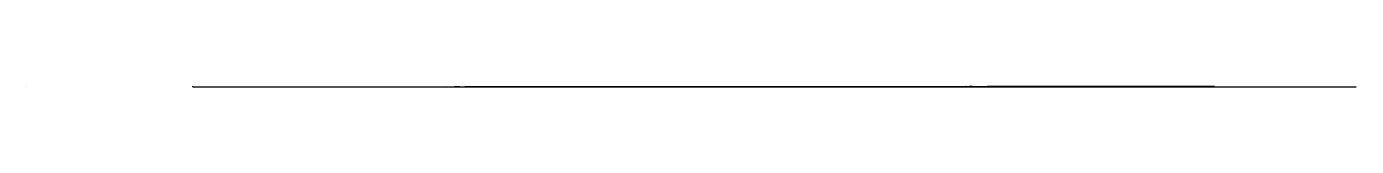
# Model space of a CAD drawing. Header units: metres. Extents: x -1 to 72750024, y 3999 to 4800.
# Drawn here: x 3150003 to 3550024, y 4599 to 4780 of the extents above; entities that cross this region are included whole.
import ezdxf

# ---------------------------------------------------------------- set-up
doc = ezdxf.new("R2010")
doc.units = ezdxf.units.M

msp = doc.modelspace()

# ---------------------------------------------------------------- linework, layer by layer
at = {"color": 7}
for p, q in [((3150003.013, 4780), (3150024.105, 4780)), ((3150003.013, 4780), (3150003.013, 4761.921)), ((3150024.105, 4761.921), (3150003.013, 4761.921)), ((3150006.026, 4773.974), (3150021.092, 4773.974)), ((3150024.105, 4780), (3150024.105, 4761.921)), ((3200000, 4780), (3199998.795, 4780)), ((3200000, 4744), (3199998.795, 4744)), ((3200000, 4708), (3199998.795, 4708)), ((3200000, 4672), (3199998.795, 4672)), ((3200000, 4636), (3199998.795, 4636)), ((3200000, 4600), (3199998.795, 4600)), ((3200000, 4772.8), (3199999.247, 4772.8)), ((3200000, 4765.6), (3199999.247, 4765.6)), ((3200000, 4758.4), (3199999.247, 4758.4)), ((3200000, 4751.2), (3199999.247, 4751.2)), ((3200000, 4736.8), (3199999.247, 4736.8)), ((3200000, 4729.6), (3199999.247, 4729.6)), ((3200000, 4722.4), (3199999.247, 4722.4)), ((3200000, 4715.2), (3199999.247, 4715.2)), ((3200000, 4700.8), (3199999.247, 4700.8)), ((3200000, 4693.6), (3199999.247, 4693.6)), ((3200000, 4686.4), (3199999.247, 4686.4)), ((3200000, 4679.2), (3199999.247, 4679.2)), ((3200000, 4664.8), (3199999.247, 4664.8)), ((3200000, 4657.6), (3199999.247, 4657.6)), ((3200000, 4650.4), (3199999.247, 4650.4)), ((3200000, 4643.2), (3199999.247, 4643.2)), ((3200000, 4628.8), (3199999.247, 4628.8)), ((3200000, 4621.6), (3199999.247, 4621.6)), ((3200000, 4614.4), (3199999.247, 4614.4)), ((3200000, 4607.2), (3199999.247, 4607.2)), ((3200000, 4600), (3200000, 4780)), ((3200000, 4600), (3550000, 4600)), ((3200000, 4600), (3200000, 4598.795)), ((3210000.001, 4600), (3210000.001, 4599.247)), ((3220000.002, 4600), (3220000.002, 4599.247)), ((3230000.003, 4600), (3230000.003, 4599.247)), ((3240000.003, 4600), (3240000.003, 4599.247)), ((3250000.001, 4600), (3250000.001, 4598.795)), ((3259999.998, 4600), (3259999.998, 4599.247)), ((3269999.996, 4600), (3269999.996, 4599.247)), ((3279999.993, 4600), (3279999.993, 4599.247)), ((3289999.991, 4600), (3289999.991, 4599.247)), ((3300000.002, 4600), (3300000.002, 4598.795)), ((3310000.006, 4600), (3310000.006, 4599.247)), ((3320000.01, 4600), (3320000.01, 4599.247)), ((3330000.015, 4600), (3330000.015, 4599.247)), ((3340000.019, 4600), (3340000.019, 4599.247)), ((3349999.996, 4600), (3349999.996, 4598.795)), ((3360000, 4600), (3360000, 4599.247)), ((3370000.005, 4600), (3370000.005, 4599.247)), ((3380000.009, 4600), (3380000.009, 4599.247)), ((3390000.013, 4600), (3390000.013, 4599.247)), ((3400000.004, 4600), (3400000.004, 4598.795)), ((3410000.008, 4600), (3410000.008, 4599.247)), ((3420000.012, 4600), (3420000.012, 4599.247)), ((3430000.003, 4600), (3430000.003, 4599.247)), ((3439999.994, 4600), (3439999.994, 4599.247)), ((3450000.012, 4600), (3450000.012, 4598.795)), ((3460000.002, 4600), (3460000.002, 4599.247)), ((3469999.993, 4600), (3469999.993, 4599.247)), ((3479999.984, 4600), (3479999.984, 4599.247)), ((3489999.975, 4600), (3489999.975, 4599.247)), ((3499999.992, 4600), (3499999.992, 4598.795)), ((3509999.983, 4600), (3509999.983, 4599.247)), ((3519999.974, 4600), (3519999.974, 4599.247)), ((3529999.964, 4600), (3529999.964, 4599.247)), ((3539999.955, 4600), (3539999.955, 4599.247)), ((3550000, 4600), (3550000, 4598.795)), ((3550003.013, 4780), (3550024.105, 4780)), ((3550003.013, 4780), (3550003.013, 4761.921)), ((3550024.105, 4761.921), (3550003.013, 4761.921)), ((3550006.026, 4773.974), (3550021.092, 4773.974)), ((3550024.105, 4780), (3550024.105, 4761.921))]:
    msp.add_line(p, q, dxfattribs=at)
at = {"color": 4}
for p, q in [((3150006.026, 4769.454), (3150021.092, 4769.454)), ((3229192.35, 4604.325), (3230239.699, 4604.573)), ((3230239.699, 4604.573), (3230657.641, 4605.422)), ((3230657.641, 4605.422), (3232482.039, 4605.616)), ((3232482.039, 4605.616), (3232645.949, 4605.401)), ((3232645.949, 4605.401), (3234390.41, 4607.679)), ((3234390.41, 4607.679), (3234725.77, 4607.613)), ((3234725.77, 4607.613), (3234788.488, 4607.259)), ((3234788.488, 4607.259), (3234805.16, 4607.105)), ((3234805.16, 4607.105), (3234925.398, 4607.255)), ((3234925.398, 4607.255), (3235247.5, 4607.862)), ((3235247.5, 4607.862), (3235483.262, 4609.02)), ((3235483.262, 4609.02), (3237623.059, 4608.881)), ((3237623.059, 4608.881), (3238064.301, 4610.626)), ((3238064.301, 4610.626), (3238204.852, 4609.608)), ((3238204.852, 4609.608), (3238229.32, 4609.348)), ((3238229.32, 4609.348), (3238306.488, 4609.815)), ((3238306.488, 4609.815), (3238376.121, 4609.788)), ((3238376.121, 4609.788), (3238460.84, 4610.223)), ((3238460.84, 4610.223), (3238498.969, 4610.863)), ((3238498.969, 4610.863), (3238628.43, 4610.513)), ((3238628.43, 4610.513), (3239079.75, 4611.014)), ((3239079.75, 4611.014), (3239319.891, 4611.423)), ((3239319.891, 4611.423), (3239907.25, 4611.303)), ((3239907.25, 4611.303), (3239977.66, 4610.713)), ((3239977.66, 4610.713), (3240100.609, 4610.505)), ((3240100.609, 4610.505), (3240124.52, 4611.069)), ((3240124.52, 4611.069), (3240198.262, 4610.884)), ((3240198.262, 4610.884), (3240273.422, 4611.123)), ((3240273.422, 4611.123), (3240309.488, 4610.92)), ((3240309.488, 4610.92), (3240334.969, 4610.859)), ((3240334.969, 4610.859), (3240535.57, 4611.032)), ((3240535.57, 4611.032), (3240545.02, 4611.081)), ((3240545.02, 4611.081), (3240611.141, 4612.079)), ((3240611.141, 4612.079), (3240697.32, 4611.361)), ((3240697.32, 4611.361), (3241346.039, 4612.405)), ((3241346.039, 4612.405), (3242113.27, 4612.662)), ((3242113.27, 4612.662), (3243330.59, 4613.237)), ((3243330.59, 4613.237), (3243550.961, 4613.432)), ((3243550.961, 4613.432), (3243675.238, 4613.615)), ((3243675.238, 4613.615), (3243728.781, 4613.548)), ((3243728.781, 4613.548), (3243768.648, 4613.785)), ((3243768.648, 4613.785), (3243913.219, 4613.973)), ((3243913.219, 4613.973), (3243983.211, 4613.918)), ((3243983.211, 4613.918), (3244066.391, 4614.873)), ((3244066.391, 4614.873), (3244111.41, 4613.983)), ((3244111.41, 4613.983), (3244355.648, 4614.89)), ((3244355.648, 4614.89), (3244521.109, 4614.682)), ((3244521.109, 4614.682), (3244666.469, 4614.235)), ((3244666.469, 4614.235), (3245239.328, 4614.803)), ((3245239.328, 4614.803), (3245594.34, 4615.286)), ((3245594.34, 4615.286), (3245917.309, 4616.143)), ((3245917.309, 4616.143), (3247472.41, 4616.687)), ((3247472.41, 4616.687), (3247558.012, 4616.317)), ((3247558.012, 4616.317), (3249544.27, 4617.914)), ((3249544.27, 4617.914), (3249927.672, 4618.14)), ((3249927.672, 4618.14), (3250635.281, 4619.281)), ((3250635.281, 4619.281), (3251167.852, 4620.009)), ((3251167.852, 4620.009), (3251270.629, 4619.358)), ((3251270.629, 4619.358), (3251641.891, 4619.515)), ((3251641.891, 4619.515), (3251738.988, 4619.626)), ((3251738.988, 4619.626), (3251788.102, 4619.891)), ((3251788.102, 4619.891), (3252344.281, 4620.08)), ((3252344.281, 4620.08), (3252490.57, 4620.46)), ((3252490.57, 4620.46), (3252584.32, 4621.144)), ((3252584.32, 4621.144), (3252737.059, 4620.859)), ((3252737.059, 4620.859), (3252744.828, 4620.758)), ((3252744.828, 4620.758), (3252951.34, 4621.336)), ((3252951.34, 4621.336), (3253329.059, 4621.475)), ((3253329.059, 4621.475), (3253531.898, 4620.906)), ((3253531.898, 4620.906), (3253800.07, 4623.027)), ((3253800.07, 4623.027), (3253943.488, 4620.785)), ((3253943.488, 4620.785), (3254271.809, 4622.292)), ((3254271.809, 4622.292), (3254379.289, 4622.408)), ((3254379.289, 4622.408), (3254552.301, 4622.267)), ((3254552.301, 4622.267), (3254577.941, 4622.571)), ((3254577.941, 4622.571), (3254613.172, 4621.938)), ((3254613.172, 4621.938), (3254685.789, 4622.473)), ((3254685.789, 4622.473), (3254716.52, 4622.641)), ((3254716.52, 4622.641), (3254735.27, 4622.624)), ((3254735.27, 4622.624), (3254738.801, 4622.606)), ((3254738.801, 4622.606), (3254741.73, 4621.821)), ((3254741.73, 4621.821), (3255241.98, 4622.506)), ((3255241.98, 4622.506), (3255344.262, 4623.635)), ((3255344.262, 4623.635), (3255777.449, 4623.069)), ((3255777.449, 4623.069), (3255957.969, 4624.155)), ((3255957.969, 4624.155), (3256133.621, 4624.201)), ((3256133.621, 4624.201), (3256387.27, 4623.443)), ((3256387.27, 4623.443), (3256794.871, 4624.688)), ((3256794.871, 4624.688), (3256908.449, 4624.273)), ((3256908.449, 4624.273), (3257313.379, 4623.945)), ((3257313.379, 4623.945), (3257457.719, 4623.994)), ((3257457.719, 4623.994), (3257461.02, 4624.742)), ((3257461.02, 4624.742), (3257656.281, 4624.567)), ((3257656.281, 4624.567), (3257670.59, 4624.056)), ((3257670.59, 4624.056), (3258022.219, 4624.682)), ((3258022.219, 4624.682), (3258141.32, 4625.373)), ((3258141.32, 4625.373), (3258218.672, 4625.046)), ((3258218.672, 4625.046), (3258908.461, 4625.244)), ((3258908.461, 4625.244), (3259283.25, 4625.733)), ((3259283.25, 4625.733), (3259676.02, 4626.113)), ((3259676.02, 4626.113), (3260144.039, 4626.822)), ((3260144.039, 4626.822), (3260706.441, 4627.215)), ((3260706.441, 4627.215), (3260904.77, 4627.037)), ((3260904.77, 4627.037), (3261560.699, 4626.289)), ((3261560.699, 4626.289), (3261569.441, 4628.066)), ((3261569.441, 4628.066), (3262023.941, 4627.481)), ((3262023.941, 4627.481), (3263943.211, 4628.855)), ((3263943.211, 4628.855), (3264304.051, 4629.86)), ((3264304.051, 4629.86), (3264319.27, 4629.823)), ((3264319.27, 4629.823), (3264732.781, 4630.074)), ((3264732.781, 4630.074), (3264820.621, 4630.221)), ((3264820.621, 4630.221), (3265246.078, 4629.796)), ((3265246.078, 4629.796), (3265855.18, 4631.007)), ((3265855.18, 4631.007), (3266035.594, 4628.721)), ((3266035.594, 4628.721), (3266279.969, 4631.876)), ((3266279.969, 4631.876), (3266322.5, 4629.213)), ((3266322.5, 4629.213), (3266517.859, 4631.291)), ((3266517.859, 4631.291), (3266705.063, 4631.384)), ((3266705.063, 4631.384), (3266788.023, 4631.85)), ((3266788.023, 4631.85), (3267382.391, 4631.67)), ((3267382.391, 4631.67), (3267705.406, 4630.94)), ((3267705.406, 4630.94), (3267775.57, 4632.194)), ((3267775.57, 4632.194), (3268138.211, 4632.248)), ((3268138.211, 4632.248), (3268466.328, 4632.574)), ((3268466.328, 4632.574), (3269033.656, 4632.746)), ((3269033.656, 4632.746), (3269215.844, 4633.071)), ((3269215.844, 4633.071), (3269303.75, 4633.424)), ((3269303.75, 4633.424), (3269597.047, 4633.705)), ((3269597.047, 4633.705), (3269602.273, 4634.977)), ((3269602.273, 4634.977), (3269678.07, 4633.455)), ((3269678.07, 4633.455), (3271334.688, 4634.97)), ((3271334.688, 4634.97), (3272744.297, 4636.894)), ((3272744.297, 4636.894), (3273449.289, 4636.392)), ((3273449.289, 4636.392), (3273757.297, 4637.089)), ((3273757.297, 4637.089), (3274099.703, 4637.013)), ((3274099.703, 4637.013), (3274439.898, 4638.081)), ((3274439.898, 4638.081), (3274735.219, 4637.004)), ((3274735.219, 4637.004), (3275256.383, 4637.758)), ((3275256.383, 4637.758), (3275501.75, 4638.215)), ((3275501.75, 4638.215), (3275617.969, 4637.927)), ((3275617.969, 4637.927), (3276289.227, 4638.943)), ((3276289.227, 4638.943), (3276402.281, 4639.185)), ((3276402.281, 4639.185), (3276496.352, 4640.198)), ((3276496.352, 4640.198), (3276531.57, 4638.61)), ((3276531.57, 4638.61), (3276796.523, 4638.947)), ((3276796.523, 4638.947), (3278759.297, 4640.315)), ((3278759.297, 4640.315), (3278960.578, 4640.757)), ((3278960.578, 4640.757), (3279128.961, 4640.552)), ((3279128.961, 4640.552), (3279171.906, 4640.749)), ((3279171.906, 4640.749), (3279225.617, 4640.703)), ((3279225.617, 4640.703), (3279403.609, 4640.822)), ((3279403.609, 4640.822), (3279433.383, 4641.577)), ((3279433.383, 4641.577), (3279556.859, 4640.606)), ((3279556.859, 4640.606), (3279608.227, 4640.94)), ((3279608.227, 4640.94), (3279794.703, 4640.654)), ((3279794.703, 4640.654), (3280252.453, 4641.984)), ((3280252.453, 4641.984), (3280352.68, 4639.218)), ((3280352.68, 4639.218), (3281798.211, 4642.116)), ((3281798.211, 4642.116), (3281810.563, 4642.819)), ((3281810.563, 4642.819), (3281958.609, 4642.843)), ((3281958.609, 4642.843), (3282717.07, 4643.835)), ((3282717.07, 4643.835), (3282775.711, 4643.171)), ((3282775.711, 4643.171), (3283441.047, 4642.336)), ((3283441.047, 4642.336), (3283450.297, 4643.873)), ((3283450.297, 4643.873), (3283637.758, 4643.627)), ((3283637.758, 4643.627), (3283818.148, 4643.548)), ((3283818.148, 4643.548), (3283911.508, 4644.182)), ((3283911.508, 4644.182), (3283997.672, 4644.24)), ((3283997.672, 4644.24), (3284013.453, 4644.402)), ((3284013.453, 4644.402), (3284595.063, 4644.422)), ((3284595.063, 4644.422), (3284606.57, 4644.807)), ((3284606.57, 4644.807), (3284669.594, 4644.675)), ((3284669.594, 4644.675), (3285260.078, 4645.217)), ((3285260.078, 4645.217), (3285321.523, 4644.437)), ((3285321.523, 4644.437), (3285595.227, 4646.08)), ((3285595.227, 4646.08), (3285641.023, 4645.402)), ((3285641.023, 4645.402), (3285878.469, 4645.682)), ((3285878.469, 4645.682), (3285982.648, 4645.746)), ((3285982.648, 4645.746), (3286003.297, 4645.717)), ((3286003.297, 4645.717), (3286340.633, 4645.747)), ((3286340.633, 4645.747), (3286341.078, 4646.093)), ((3286341.078, 4646.093), (3286480.469, 4646.532)), ((3286480.469, 4646.532), (3286498.359, 4646.74)), ((3286498.359, 4646.74), (3287168.039, 4646.393)), ((3287168.039, 4646.393), (3287301.828, 4647.668)), ((3287301.828, 4647.668), (3287509.898, 4647.519)), ((3287509.898, 4647.519), (3287647.141, 4647.73)), ((3287647.141, 4647.73), (3287794.578, 4646.7)), ((3287794.578, 4646.7), (3288181.422, 4646.863)), ((3288181.422, 4646.863), (3288776.594, 4647.515)), ((3288776.594, 4647.515), (3289076.156, 4647.723)), ((3289076.156, 4647.723), (3290351.688, 4649.109)), ((3290351.688, 4649.109), (3290406.602, 4645.128)), ((3290406.602, 4645.128), (3291144.711, 4649.256)), ((3291144.711, 4649.256), (3292031.469, 4649.773)), ((3292031.469, 4649.773), (3292039.773, 4650.262)), ((3292039.773, 4650.262), (3292481.594, 4650.108)), ((3292481.594, 4650.108), (3292585.922, 4649.877)), ((3292585.922, 4649.877), (3292743.273, 4650.113)), ((3292743.273, 4650.113), (3292889.953, 4650.442)), ((3292889.953, 4650.442), (3293332.906, 4650.912)), ((3293332.906, 4650.912), (3293762.602, 4651.083)), ((3293762.602, 4651.083), (3293819.063, 4650.989)), ((3293819.063, 4650.989), (3294217.477, 4651.4)), ((3294217.477, 4651.4), (3294248.359, 4650.716)), ((3294248.359, 4650.716), (3294264.977, 4651.743)), ((3294264.977, 4651.743), (3294386.406, 4651.892)), ((3294386.406, 4651.892), (3294678.141, 4652.143)), ((3294678.141, 4652.143), (3294686.469, 4650.61)), ((3294686.469, 4650.61), (3294982.523, 4651.579)), ((3294982.523, 4651.579), (3295297.383, 4651.928)), ((3295297.383, 4651.928), (3295307.641, 4652.211)), ((3295307.641, 4652.211), (3295308.852, 4652.265)), ((3295308.852, 4652.265), (3295469.961, 4651.959)), ((3295469.961, 4651.959), (3296119.867, 4653.39)), ((3296119.867, 4653.39), (3296295.297, 4652.857)), ((3296295.297, 4652.857), (3296306.367, 4653.425)), ((3296306.367, 4653.425), (3297074.188, 4653.968)), ((3297074.188, 4653.968), (3297148.188, 4653.729)), ((3297148.188, 4653.729), (3297158.797, 4653.623)), ((3297158.797, 4653.623), (3297280.844, 4653.423)), ((3297280.844, 4653.423), (3297364.508, 4653.878)), ((3297364.508, 4653.878), (3297616.844, 4654.004)), ((3297616.844, 4654.004), (3297634.602, 4653.754)), ((3297634.602, 4653.754), (3297840.07, 4654.127)), ((3297840.07, 4654.127), (3297950.156, 4653.887)), ((3297950.156, 4653.887), (3298052.531, 4654.159)), ((3298052.531, 4654.159), (3298375.859, 4654.505)), ((3298375.859, 4654.505), (3298529.719, 4654.384)), ((3298529.719, 4654.384), (3298859.508, 4655.458)), ((3298859.508, 4655.458), (3299162.141, 4656.176)), ((3299162.141, 4656.176), (3299562.57, 4656.802)), ((3299562.57, 4656.802), (3299924.07, 4654.697)), ((3299924.07, 4654.697), (3300155.703, 4655.457)), ((3300155.703, 4655.457), (3300255.398, 4654.976)), ((3300255.398, 4654.976), (3300294.703, 4655.208)), ((3300294.703, 4655.208), (3300760.102, 4656.279)), ((3300760.102, 4656.279), (3301033.398, 4655.608)), ((3301033.398, 4655.608), (3301247.102, 4656.855)), ((3301247.102, 4656.855), (3302059.703, 4656.317)), ((3302059.703, 4656.317), (3302332.297, 4657.082)), ((3302332.297, 4657.082), (3302545, 4657.213)), ((3302545, 4657.213), (3302867.898, 4657.946)), ((3302867.898, 4657.946), (3302881.203, 4657.695)), ((3302881.203, 4657.695), (3302926.5, 4657.838)), ((3302926.5, 4657.838), (3303225.5, 4657.42)), ((3303225.5, 4657.42), (3303263.898, 4657.728)), ((3303263.898, 4657.728), (3304519.602, 4658.264)), ((3304519.602, 4658.264), (3304898, 4659.088)), ((3304898, 4659.088), (3304903.602, 4659.532)), ((3304903.602, 4659.532), (3305508.797, 4660.002)), ((3305508.797, 4660.002), (3305668.203, 4659.372)), ((3305668.203, 4659.372), (3305694.797, 4658.745)), ((3305694.797, 4658.745), (3305806.898, 4659.876)), ((3305806.898, 4659.876), (3305850.203, 4659.663)), ((3305850.203, 4659.663), (3305941.297, 4659.052)), ((3305941.297, 4659.052), (3306626.898, 4661.233)), ((3306626.898, 4661.233), (3306806, 4659.32)), ((3306806, 4659.32), (3307307.898, 4660.508)), ((3307307.898, 4660.508), (3307707.602, 4661.162)), ((3307707.602, 4661.162), (3308023.602, 4661.028)), ((3308023.602, 4661.028), (3308046.898, 4659.483)), ((3308046.898, 4659.483), (3308212.297, 4661.838)), ((3308212.297, 4661.838), (3308261.203, 4661.259)), ((3308261.203, 4661.259), (3308357.898, 4661.565)), ((3308357.898, 4661.565), (3308534.297, 4660.934)), ((3308534.297, 4660.934), (3308595.297, 4661.753)), ((3308595.297, 4661.753), (3308675.703, 4661.268)), ((3308675.703, 4661.268), (3308686.703, 4661.462)), ((3308686.703, 4661.462), (3308938.797, 4661.724)), ((3308938.797, 4661.724), (3308971.898, 4662.511)), ((3308971.898, 4662.511), (3308990, 4661.374)), ((3308990, 4661.374), (3309038.297, 4661.701)), ((3309038.297, 4661.701), (3309061.398, 4660.645)), ((3309061.398, 4660.645), (3309387.297, 4662.172)), ((3309387.297, 4662.172), (3309407.602, 4661.729)), ((3309407.602, 4661.729), (3309411.297, 4661.599)), ((3309411.297, 4661.599), (3309650.703, 4662.12)), ((3309650.703, 4662.12), (3309843.5, 4662.518)), ((3309843.5, 4662.518), (3310022.797, 4661.302)), ((3310022.797, 4661.302), (3310434.398, 4661.929)), ((3310434.398, 4661.929), (3310591.5, 4663.865)), ((3310591.5, 4663.865), (3310649.703, 4663.309)), ((3310649.703, 4663.309), (3310980.602, 4663.503)), ((3310980.602, 4663.503), (3311288.797, 4664.242)), ((3311288.797, 4664.242), (3312265.398, 4665.487)), ((3312265.398, 4665.487), (3312633.398, 4663.391)), ((3312633.398, 4663.391), (3313630.898, 4664.542)), ((3313630.898, 4664.542), (3314264.398, 4665.318)), ((3314264.398, 4665.318), (3314271.398, 4664.757)), ((3314271.398, 4664.757), (3314491.898, 4665.331)), ((3314491.898, 4665.331), (3314544.797, 4664.378)), ((3314544.797, 4664.378), (3314837, 4667.796)), ((3314837, 4667.796), (3314959.898, 4663.846)), ((3314959.898, 4663.846), (3315170.297, 4665.761)), ((3315170.297, 4665.761), (3315237.297, 4666.595)), ((3315237.297, 4666.595), (3315497.297, 4666.978)), ((3315497.297, 4666.978), (3315677.102, 4666.248)), ((3315677.102, 4666.248), (3315701.797, 4664.154)), ((3315701.797, 4664.154), (3315982, 4667.193)), ((3315982, 4667.193), (3317387, 4668.089)), ((3317387, 4668.089), (3318253.703, 4669.215)), ((3318253.703, 4669.215), (3318557, 4668.64)), ((3318557, 4668.64), (3319285.703, 4670.555)), ((3319285.703, 4670.555), (3319391.398, 4670.704)), ((3319391.398, 4670.704), (3319748.602, 4669.328)), ((3319748.602, 4669.328), (3320412.703, 4670.402)), ((3320412.703, 4670.402), (3320491.398, 4670.497)), ((3320491.398, 4670.497), (3320507.102, 4669.88)), ((3320507.102, 4669.88), (3320616.5, 4669.584)), ((3320616.5, 4669.584), (3320874, 4670.502)), ((3320874, 4670.502), (3320926, 4669.839)), ((3320926, 4669.839), (3321096.602, 4669.95)), ((3321096.602, 4669.95), (3321222.5, 4670.484)), ((3321222.5, 4670.484), (3321413.602, 4670.045)), ((3321413.602, 4670.045), (3321457.5, 4671.237)), ((3321457.5, 4671.237), (3321832.102, 4670.363)), ((3321832.102, 4670.363), (3322113.602, 4668.845)), ((3322113.602, 4668.845), (3322239.297, 4671.128)), ((3322239.297, 4671.128), (3322257.797, 4670.742)), ((3322257.797, 4670.742), (3322301.5, 4671.035)), ((3322301.5, 4671.035), (3322458.5, 4671.983)), ((3322458.5, 4671.983), (3322465.203, 4671.485)), ((3322465.203, 4671.485), (3322548.898, 4672.203)), ((3322548.898, 4672.203), (3322664, 4669.69)), ((3322664, 4669.69), (3323114.602, 4671.431)), ((3323114.602, 4671.431), (3323295.898, 4671.954)), ((3323295.898, 4671.954), (3323406.398, 4672.305)), ((3323406.398, 4672.305), (3323652.203, 4673.044)), ((3323652.203, 4673.044), (3323704.898, 4669.401)), ((3323704.898, 4669.401), (3323945.297, 4672.593)), ((3323945.297, 4672.593), (3324158.5, 4673.056)), ((3324158.5, 4673.056), (3324221, 4673.881)), ((3324221, 4673.881), (3324309, 4672.072)), ((3324309, 4672.072), (3324837.203, 4673.792)), ((3324837.203, 4673.792), (3324943.203, 4676.11)), ((3324943.203, 4676.11), (3324986.703, 4672.969)), ((3324986.703, 4672.969), (3325226.102, 4673.738)), ((3325226.102, 4673.738), (3325512.297, 4674.696)), ((3325512.297, 4674.696), (3326451.203, 4675.016)), ((3326451.203, 4675.016), (3326471.898, 4675.491)), ((3326471.898, 4675.491), (3326663.203, 4674.926)), ((3326663.203, 4674.926), (3327057.797, 4673.005)), ((3327057.797, 4673.005), (3328460.797, 4677.849)), ((3328460.797, 4677.849), (3328727.602, 4672.722)), ((3328727.602, 4672.722), (3328845.398, 4676.513)), ((3328845.398, 4676.513), (3328953.297, 4677.19)), ((3328953.297, 4677.19), (3329064.398, 4677.103)), ((3329064.398, 4677.103), (3329084.703, 4675.317)), ((3329084.703, 4675.317), (3329277.703, 4670.959)), ((3329277.703, 4670.959), (3329623.898, 4676.972)), ((3329623.898, 4676.972), (3329712.203, 4676.132)), ((3329712.203, 4676.132), (3330150.898, 4678.876)), ((3330150.898, 4678.876), (3330404, 4677.942)), ((3330404, 4677.942), (3330430.5, 4677.046)), ((3330430.5, 4677.046), (3331479.594, 4671.961)), ((3331479.594, 4671.961), (3332099.906, 4677.629)), ((3332099.906, 4677.629), (3332382.797, 4679.283)), ((3332382.797, 4679.283), (3332411, 4675.738)), ((3332411, 4675.738), (3332457.094, 4681.223)), ((3332457.094, 4681.223), (3332850.297, 4681.73)), ((3332850.297, 4681.73), (3333699.5, 4680.488)), ((3333699.5, 4680.488), (3333749.703, 4675.72)), ((3333749.703, 4675.72), (3333852, 4677.745)), ((3333852, 4677.745), (3335632.703, 4683.183)), ((3335632.703, 4683.183), (3336344.297, 4683.522)), ((3336344.297, 4683.522), (3336541.594, 4679.954)), ((3336541.594, 4679.954), (3337169.406, 4680.449)), ((3337169.406, 4680.449), (3338888.297, 4682.78)), ((3338888.297, 4682.78), (3340390.297, 4687.132)), ((3340390.297, 4687.132), (3340745.703, 4687.733)), ((3340745.703, 4687.733), (3342116.906, 4687.888)), ((3342116.906, 4687.888), (3344065.797, 4682.885)), ((3344065.797, 4682.885), (3344082.906, 4687.701)), ((3344082.906, 4687.701), (3347820.594, 4685.422)), ((3347820.594, 4685.422), (3347892, 4689.83)), ((3347892, 4689.83), (3348716.297, 4690.779)), ((3348716.297, 4690.779), (3349198, 4690.196)), ((3349198, 4690.196), (3349934.406, 4693.929)), ((3349934.406, 4693.929), (3350633.406, 4688.647)), ((3350633.406, 4688.647), (3350764.906, 4693.764)), ((3350764.906, 4693.764), (3351305.5, 4694.635)), ((3351305.5, 4694.635), (3351559.5, 4693.904)), ((3351559.5, 4693.904), (3351627.406, 4690.953)), ((3351627.406, 4690.953), (3351801.797, 4686.665)), ((3351801.797, 4686.665), (3354004.5, 4692.168)), ((3354004.5, 4692.168), (3359284.094, 4688.894)), ((3359284.094, 4688.894), (3359918.797, 4700.167)), ((3359918.797, 4700.167), (3359982.203, 4699.45)), ((3359982.203, 4699.45), (3360146.297, 4697.739)), ((3360146.297, 4697.739), (3360208.297, 4697.944)), ((3360208.297, 4697.944), (3360445.203, 4701.489)), ((3360445.203, 4701.489), (3360490.594, 4698.219)), ((3360490.594, 4698.219), (3360557.5, 4698.594)), ((3360557.5, 4698.594), (3360847.906, 4694.359)), ((3360847.906, 4694.359), (3361257.594, 4701.404)), ((3361257.594, 4701.404), (3361585.297, 4699.916)), ((3361585.297, 4699.916), (3364611.797, 4702.1)), ((3364611.797, 4702.1), (3365851.203, 4700.301)), ((3365851.203, 4700.301), (3366242.703, 4697.539)), ((3366242.703, 4697.539), (3366759.594, 4704.154)), ((3366759.594, 4704.154), (3366815.297, 4699.153)), ((3366815.297, 4699.153), (3367087.203, 4702.921)), ((3367087.203, 4702.921), (3368744, 4701.248)), ((3368744, 4701.248), (3368841.297, 4704.276)), ((3368841.297, 4704.276), (3369017.297, 4704.823)), ((3369017.297, 4704.823), (3369060.094, 4707.106)), ((3369060.094, 4707.106), (3369251.906, 4705.386)), ((3369251.906, 4705.386), (3371071.797, 4707.388)), ((3371071.797, 4707.388), (3371399.406, 4706.21)), ((3371399.406, 4706.21), (3371674.406, 4708.005)), ((3371674.406, 4708.005), (3372710.5, 4704.315)), ((3372710.5, 4704.315), (3373164.406, 4706.613)), ((3373164.406, 4706.613), (3373944.203, 4705.849)), ((3373944.203, 4705.849), (3374446.906, 4705.99)), ((3374446.906, 4705.99), (3376455.406, 4710.136)), ((3376455.406, 4710.136), (3376903.703, 4710.469)), ((3376903.703, 4710.469), (3377142, 4707.358)), ((3377142, 4707.358), (3377716.703, 4711.966)), ((3377716.703, 4711.966), (3378534.594, 4711.032)), ((3378534.594, 4711.032), (3378898.906, 4710.21)), ((3378898.906, 4710.21), (3379881, 4712.615)), ((3379881, 4712.615), (3381880, 4711.649)), ((3381880, 4711.649), (3382141.203, 4711.177)), ((3382141.203, 4711.177), (3382167.5, 4712.496)), ((3382167.5, 4712.496), (3382570.203, 4712.504)), ((3382570.203, 4712.504), (3383012, 4712.517)), ((3383012, 4712.517), (3385367, 4716.236)), ((3385367, 4716.236), (3386010, 4715.949)), ((3386010, 4715.949), (3387600.906, 4708.765)), ((3387600.906, 4708.765), (3391832.797, 4718.454)), ((3391832.797, 4718.454), (3392413.594, 4714.202)), ((3392413.594, 4714.202), (3393315.297, 4720.439)), ((3393315.297, 4720.439), (3394128.906, 4720.017)), ((3394128.906, 4720.017), (3394161, 4719.514)), ((3394161, 4719.514), (3397722.703, 4722.316)), ((3397722.703, 4722.316), (3399536.094, 4722.417)), ((3399536.094, 4722.417), (3399926.906, 4722.267)), ((3399926.906, 4722.267), (3400156.5, 4724.042)), ((3400156.5, 4724.042), (3400433.5, 4723.513)), ((3400433.5, 4723.513), (3402492, 4724.775)), ((3402492, 4724.775), (3403759.203, 4725.264)), ((3403759.203, 4725.264), (3404346.406, 4723.94)), ((3404346.406, 4723.94), (3405960.5, 4720.91)), ((3405960.5, 4720.91), (3406118.203, 4727.133)), ((3406118.203, 4727.133), (3406280.094, 4726.772)), ((3406280.094, 4726.772), (3407219.297, 4725.755)), ((3407219.297, 4725.755), (3407395, 4726.923)), ((3407395, 4726.923), (3407657, 4723.018)), ((3407657, 4723.018), (3407968.594, 4726.476)), ((3407968.594, 4726.476), (3408998.203, 4727.105)), ((3408998.203, 4727.105), (3409986.406, 4728.737)), ((3409986.406, 4728.737), (3410035, 4728.191)), ((3410035, 4728.191), (3411419.406, 4729.76)), ((3411419.406, 4729.76), (3412080, 4728.969)), ((3412080, 4728.969), (3412891.906, 4729.525)), ((3412891.906, 4729.525), (3413440.594, 4728.798)), ((3413440.594, 4728.798), (3413812.203, 4730.585)), ((3413812.203, 4730.585), (3413985.406, 4727.986)), ((3413985.406, 4727.986), (3414161.297, 4727.382)), ((3414161.297, 4727.382), (3415376.203, 4729.831)), ((3415376.203, 4729.831), (3415948, 4731.98)), ((3415948, 4731.98), (3416402.906, 4732.032)), ((3416402.906, 4732.032), (3418394.297, 4731.142)), ((3418394.297, 4731.142), (3419082.5, 4733.44)), ((3419082.5, 4733.44), (3419629.906, 4733.808)), ((3419629.906, 4733.808), (3421004.797, 4732.056)), ((3421004.797, 4732.056), (3421832, 4734.891)), ((3421832, 4734.891), (3422371.797, 4734.847)), ((3422371.797, 4734.847), (3422590.594, 4735.49)), ((3422590.594, 4735.49), (3423708.906, 4735.899)), ((3423708.906, 4735.899), (3424789.094, 4735.292)), ((3424789.094, 4735.292), (3425029.094, 4736.404)), ((3425029.094, 4736.404), (3425927.406, 4737.173)), ((3425927.406, 4737.173), (3426018.906, 4734.772)), ((3426018.906, 4734.772), (3427123, 4737.594)), ((3427123, 4737.594), (3427660.094, 4737.568)), ((3427660.094, 4737.568), (3428841.5, 4739.023)), ((3428841.5, 4739.023), (3429236.797, 4738.328)), ((3429236.797, 4738.328), (3430318.906, 4738.992)), ((3430318.906, 4738.992), (3430344, 4738.728)), ((3430344, 4738.728), (3430715.406, 4739.034)), ((3430715.406, 4739.034), (3430790.703, 4738.789)), ((3430790.703, 4738.789), (3430961.703, 4739.459)), ((3430961.703, 4739.459), (3431646, 4737.932)), ((3431646, 4737.932), (3432543.906, 4740.514)), ((3432543.906, 4740.514), (3432656.906, 4739.874)), ((3432656.906, 4739.874), (3433618.594, 4738.617)), ((3433618.594, 4738.617), (3433657.203, 4741.529)), ((3433657.203, 4741.529), (3434077.797, 4739.795)), ((3434077.797, 4739.795), (3434433.203, 4742.13)), ((3434433.203, 4742.13), (3434879, 4738.163)), ((3434879, 4738.163), (3439069.297, 4745.032)), ((3439069.297, 4745.032), (3440172.906, 4744.073)), ((3440172.906, 4744.073), (3440818.906, 4742.258)), ((3440818.906, 4742.258), (3443489.5, 4744.426)), ((3443489.5, 4744.426), (3446575, 4749.334)), ((3446575, 4749.334), (3456375.297, 4754.468)), ((3456375.297, 4754.468), (3457680.594, 4747.165)), ((3457680.594, 4747.165), (3458474.297, 4750.748)), ((3458474.297, 4750.748), (3466318.813, 4756.848)), ((3466318.813, 4756.848), (3467191.688, 4757.4)), ((3467191.688, 4757.4), (3467315.313, 4755.056)), ((3467315.313, 4755.056), (3467610.094, 4759.895)), ((3467610.094, 4759.895), (3468736.594, 4757.985)), ((3468736.594, 4757.985), (3470096.094, 4757.828)), ((3470096.094, 4757.828), (3470135.906, 4758.284)), ((3470135.906, 4758.284), (3470496.313, 4757.659)), ((3470496.313, 4757.659), (3478778.813, 4765.284)), ((3478778.813, 4765.284), (3480816.313, 4761.689)), ((3480816.313, 4761.689), (3490811.313, 4770.378)), ((3490811.313, 4770.378), (3493384.813, 4767.287)), ((3493384.813, 4767.287), (3499772.813, 4773.73)), ((3499772.813, 4773.73), (3501749.188, 4771.593)), ((3501749.188, 4771.593), (3506029.188, 4775.476)), ((3506029.188, 4775.476), (3506768.094, 4775.534)), ((3506768.094, 4775.534), (3507312.594, 4774.816)), ((3550006.026, 4769.454), (3550021.092, 4769.454))]:
    msp.add_line(p, q, dxfattribs=at)

doc.saveas('drawing.dxf')
